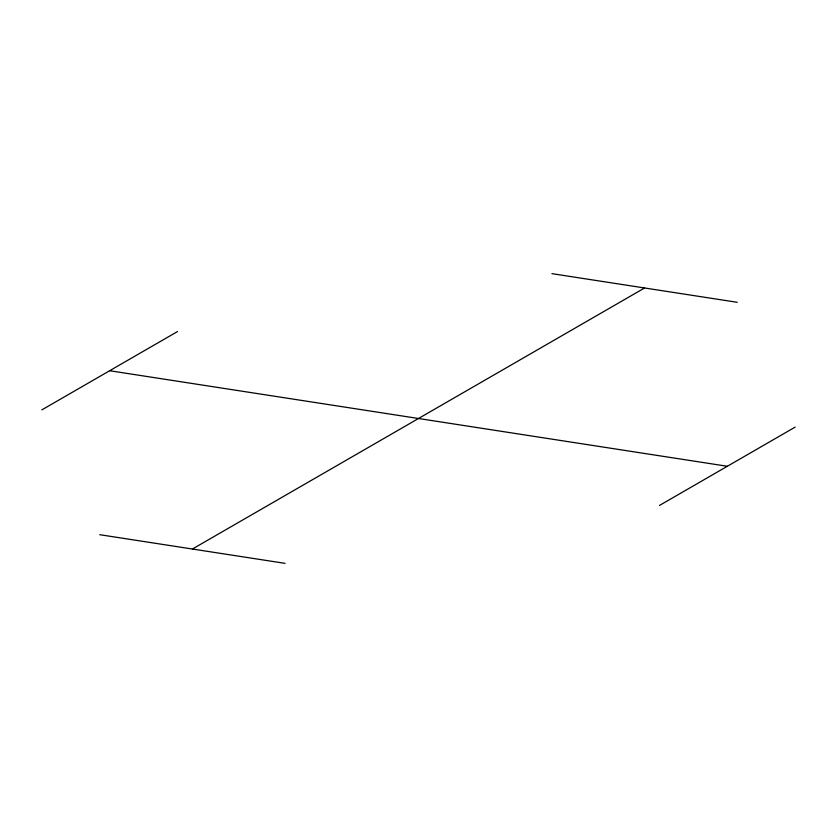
<?xml version="1.0" encoding="UTF-8"?>
<svg xmlns="http://www.w3.org/2000/svg" width="837" height="837" viewBox="0 0 837 837"><rect width="100%" height="100%" fill="white"/><g stroke="black" fill="none" stroke-linecap="round" stroke-linejoin="round"><path stroke-width="1.26" d="M41.85 409.879L177.496 331.567M192.426 549.02L644.574 287.98M659.504 505.433L795.15 427.121M551.928 273.647L737.23 302.303M109.668 370.728L727.332 466.272M99.77 534.697L285.072 563.353"/></g></svg>
